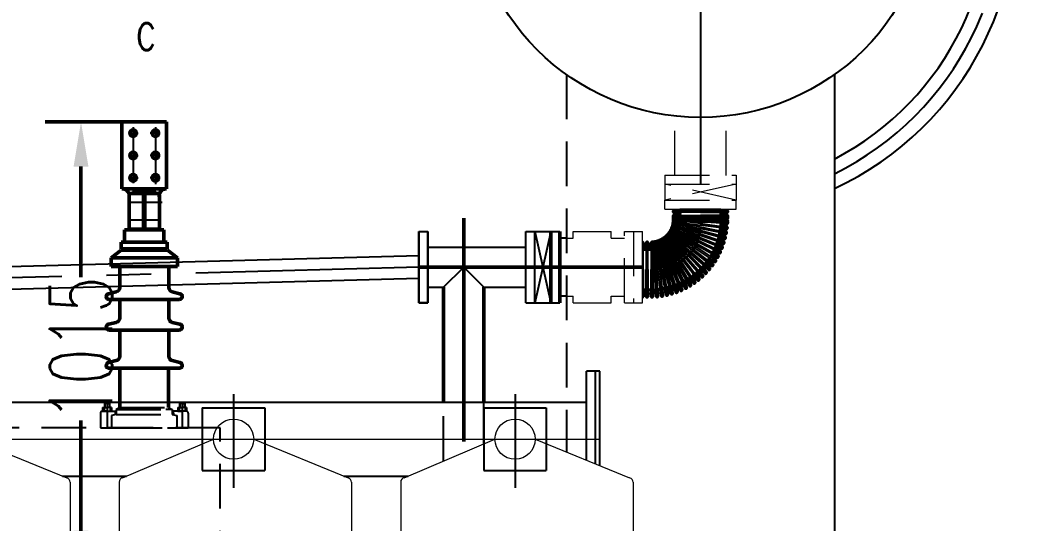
# Model space of a CAD drawing. Header units: inches. Extents: x -283 to 311, y 735 to 1155.
# Drawn here: x -90.4 to -34.6, y 1056.3 to 1084.5 of the extents above; entities that cross this region are included whole.
import ezdxf

# ---------------------------------------------------------------- set-up
doc = ezdxf.new("R2010")
doc.units = ezdxf.units.IN
doc.header["$LTSCALE"] = 10
for name, pattern in [('ACAD_ISO02W100', [15, 12, -3]), ('CENTER', [2, 1.25, -0.25, 0.25, -0.25]), ('DASHED2', [0.375, 0.25, -0.125])]:
    doc.linetypes.add(name, pattern=pattern)
for name, color, linetype, lineweight in [('0粗实线层', 7, 'Continuous', 50), ('2中心线层', 1, 'CENTER', 25), ('5文字层', 6, 'Continuous', 25)]:
    doc.layers.add(name, color=color, linetype=linetype, lineweight=lineweight)
for name, color, linetype in [('1', 5, 'DASHED2'), ('1轮廓实线层', 7, 'Continuous'), ('2', 2, 'CENTER'), ('4', 2, 'Continuous'), ('5', 3, 'Continuous')]:
    doc.layers.add(name, color=color, linetype=linetype)
doc.styles.get("Standard").update_dxf_attribs({"font": 'txt.shx', "width": 0.67, "bigfont": 'hztxt.shx'})
doc.styles.add('TH_GBDIM', font='txt.shx', dxfattribs={"width": 0.67, "bigfont": 'hztxt.shx'})
doc.dimstyles.new('TH_GBDIM', dxfattribs={"dimtxt": 3.5, "dimasz": 2.5, "dimexe": 2, "dimexo": 0, "dimgap": 1.5, "dimtad": 0, "dimdec": 1, "dimlfac": 40, "dimdsep": 46, "dimtxsty": 'TH_GBDIM', "dimcen": 2.5, "dimclrd": 3, "dimclre": 3, "dimclrt": 6, "dimadec": 0, "dimazin": 2, "dimtfac": 0.714286, "dimtdec": 1, "dimtmove": 0, "dimatfit": 3, "dimfxl": 0, "dimtzin": 0, "dimlwd": -1, "dimlwe": -1, "dimarcsym": 0})

# ---------------------------------------------------------------- blocks, each defined once
blk = doc.blocks.new('*D85')
at = {"layer": '0粗实线层', "color": 3}
for p, q in [((-82.161, 1078.787), (-88.95, 1078.787)), ((-86.95, 1076.287), (-86.95, 1070.11)), ((-86.95, 1055.912), (-86.95, 1062.089)), ((-84.808, 1053.412), (-88.95, 1053.412))]:
    blk.add_line(p, q, dxfattribs=at)
for points in [[(-87.366, 1076.287), (-86.533, 1076.287), (-86.95, 1078.787)], [(-87.366, 1055.912), (-86.533, 1055.912), (-86.95, 1053.412)]]:
    blk.add_solid(points, dxfattribs=at)
at = {"layer": 'Defpoints', "color": 0}
for p in [(-82.161, 1078.787), (-86.95, 1053.412), (-84.808, 1053.412)]:
    blk.add_point(p, dxfattribs=at)
at = {"layer": '0粗实线层', "color": 6, "insert": (-86.95, 1066.1), "char_height": 3.5, "attachment_point": 5, "rotation": 90, "style": 'TH_GBDIM'}
blk.add_mtext('1015', dxfattribs=at)

msp = doc.modelspace()

# ---------------------------------------------------------------- linework, layer by layer
at = {"color": 6, "linetype": 'ACAD_ISO02W100'}
for p, q in [((-53.476, 1073.8626), (-53.7663, 1073.8626)), ((-53.7663, 1073.819), (-52.2856, 1073.819)), ((-52.2856, 1073.7319), (-53.7663, 1073.7319)), ((-53.7663, 1073.6884), (-53.476, 1073.6884)), ((-53.476, 1073.6884), (-53.7663, 1073.6884)), ((-53.476, 1073.5952), (-53.7663, 1073.5952)), ((-53.7663, 1073.5517), (-52.2856, 1073.5517)), ((-53.5903, 1073.8668), (-53.5903, 1073.3268)), ((-53.5903, 1073.8668), (-53.5903, 1073.3268)), ((-53.4325, 1073.9122), (-51.1388, 1073.9122)), ((-50.8049, 1073.819), (-52.2856, 1073.819)), ((-52.2856, 1073.7319), (-50.8049, 1073.7319)), ((-50.8049, 1073.5517), (-52.2856, 1073.5517)), ((-51.0952, 1073.8626), (-50.8049, 1073.8626)), ((-50.8049, 1073.6884), (-51.0952, 1073.6884)), ((-51.0952, 1073.5952), (-50.8049, 1073.5952)), ((-50.9503, 1073.8668), (-50.9503, 1073.3268)), ((-50.9503, 1073.8668), (-50.9503, 1073.3268)), ((-53.5287, 1072.9176), (-53.8091, 1072.9928)), ((-53.7979, 1073.0348), (-52.3676, 1072.6516)), ((-52.3896, 1072.5574), (-53.7917, 1073.0334)), ((-53.5053, 1073.0206), (-53.79, 1073.0773)), ((-53.7815, 1073.12), (-52.3293, 1072.8311)), ((-53.7777, 1073.0746), (-53.5028, 1072.9813)), ((-53.5028, 1072.9813), (-53.7777, 1073.0746)), ((-53.4886, 1073.125), (-53.7765, 1073.1629)), ((-52.345, 1072.7357), (-53.7753, 1073.119)), ((-53.7708, 1073.206), (-52.3027, 1073.0128)), ((-53.4789, 1073.2301), (-53.7686, 1073.2491)), ((-53.7663, 1073.5099), (-53.476, 1073.5099)), ((-53.476, 1073.5099), (-53.7663, 1073.5099)), ((-52.2856, 1073.4664), (-53.7663, 1073.4664)), ((-52.2856, 1073.4646), (-53.7663, 1073.4646)), ((-53.476, 1073.421), (-53.7663, 1073.421)), ((-53.7663, 1073.421), (-53.476, 1073.421)), ((-53.7663, 1073.3793), (-52.2856, 1073.3793)), ((-53.476, 1073.3357), (-53.7663, 1073.3357)), ((-53.476, 1073.3291), (-53.7663, 1073.3291)), ((-53.7663, 1073.2856), (-52.2856, 1073.2856)), ((-52.2856, 1073.1985), (-53.7663, 1073.1985)), ((-53.7663, 1073.1549), (-53.476, 1073.1549)), ((-53.476, 1073.1549), (-53.7663, 1073.1549)), ((-53.7657, 1073.2926), (-52.2882, 1073.1957)), ((-52.3123, 1072.9165), (-53.7645, 1073.2054)), ((-53.7641, 1073.161), (-53.4836, 1073.0859)), ((-53.4836, 1073.0859), (-53.7641, 1073.161)), ((-52.2825, 1073.2827), (-53.76, 1073.3795)), ((-52.2914, 1073.0991), (-53.7594, 1073.2924)), ((-53.7572, 1073.423), (-53.4675, 1073.404)), ((-53.4675, 1073.404), (-53.7572, 1073.423)), ((-53.756, 1073.2481), (-53.4713, 1073.1915)), ((-53.4713, 1073.1915), (-53.756, 1073.2481)), ((-53.7538, 1073.3356), (-53.4659, 1073.2977)), ((-53.4659, 1073.2977), (-53.7538, 1073.3356)), ((-50.8347, 1072.8195), (-52.3027, 1073.0128)), ((-52.2914, 1073.0991), (-50.8233, 1072.9058)), ((-50.8106, 1073.0989), (-52.2882, 1073.1957)), ((-52.2856, 1073.4664), (-50.8049, 1073.4664)), ((-52.2856, 1073.4646), (-50.8049, 1073.4646)), ((-50.8049, 1073.3793), (-52.2856, 1073.3793)), ((-50.8049, 1073.2856), (-52.2856, 1073.2856)), ((-52.2856, 1073.1985), (-50.8049, 1073.1985)), ((-52.2825, 1073.2827), (-50.8049, 1073.1858)), ((-51.1032, 1073.0744), (-50.8135, 1073.0554)), ((-50.8049, 1073.5099), (-51.0952, 1073.5099)), ((-50.8049, 1073.421), (-51.0952, 1073.421)), ((-51.0952, 1073.3357), (-50.8049, 1073.3357)), ((-51.0952, 1073.3291), (-50.8049, 1073.3291)), ((-50.8049, 1073.1549), (-51.0952, 1073.1549)), ((-50.8021, 1073.2293), (-51.0918, 1073.2483)), ((-53.8707, 1072.2691), (-54.089, 1072.4606)), ((-54.0797, 1072.4521), (-53.8882, 1072.2338)), ((-53.8882, 1072.2338), (-54.0797, 1072.4521)), ((-54.0603, 1072.4933), (-52.947, 1071.517)), ((-53.0084, 1071.4423), (-54.0554, 1072.4893)), ((-53.8041, 1072.3512), (-54.0345, 1072.5279)), ((-54.0246, 1072.5201), (-53.8193, 1072.3148)), ((-53.8193, 1072.3148), (-54.0246, 1072.5201)), ((-54.008, 1072.5625), (-52.8332, 1071.661)), ((-52.8896, 1071.5825), (-54.0028, 1072.5588)), ((-53.7431, 1072.4374), (-53.9845, 1072.5987)), ((-53.9741, 1072.5915), (-53.7558, 1072.4001)), ((-53.7558, 1072.4001), (-53.9741, 1072.5915)), ((-53.9603, 1072.6349), (-52.7291, 1071.8122)), ((-52.7802, 1071.7301), (-53.9549, 1072.6316)), ((-53.6878, 1072.5274), (-53.9392, 1072.6726)), ((-53.9284, 1072.6661), (-53.6981, 1072.4894)), ((-53.6981, 1072.4894), (-53.9284, 1072.6661)), ((-53.9175, 1072.7103), (-52.6351, 1071.9699)), ((-52.6807, 1071.8847), (-53.9119, 1072.7073)), ((-53.6385, 1072.6208), (-53.8989, 1072.7492)), ((-53.8877, 1072.7435), (-53.6463, 1072.5822)), ((-53.6463, 1072.5822), (-53.8877, 1072.7435)), ((-53.8797, 1072.7883), (-52.5516, 1072.1334)), ((-52.5916, 1072.0453), (-53.8739, 1072.7857)), ((-53.5955, 1072.7173), (-53.8637, 1072.8284)), ((-53.8521, 1072.8234), (-53.6007, 1072.6783)), ((-53.6007, 1072.6783), (-53.8521, 1072.8234)), ((-53.847, 1072.8686), (-52.479, 1072.302)), ((-52.5131, 1072.2115), (-53.8411, 1072.8664)), ((-53.5588, 1072.8164), (-53.8337, 1072.9097)), ((-53.8219, 1072.9055), (-53.5615, 1072.7771)), ((-53.5615, 1072.7771), (-53.8219, 1072.9055)), ((-53.8197, 1072.9509), (-52.4176, 1072.475)), ((-52.4457, 1072.3825), (-53.8137, 1072.9491)), ((-53.797, 1072.9893), (-53.5288, 1072.8782)), ((-53.5288, 1072.8782), (-53.797, 1072.9893)), ((-51.0154, 1071.999), (-52.4176, 1072.475)), ((-52.3896, 1072.5574), (-50.9874, 1072.0815)), ((-50.9373, 1072.2684), (-52.3676, 1072.6516)), ((-52.345, 1072.7357), (-50.9148, 1072.3525)), ((-50.877, 1072.5422), (-52.3293, 1072.8311)), ((-52.3123, 1072.9165), (-50.86, 1072.6277)), ((-50.9035, 1072.3946), (-51.1839, 1072.4697)), ((-51.1702, 1072.5562), (-50.8855, 1072.4995)), ((-50.8515, 1072.6704), (-51.1362, 1072.727)), ((-51.1282, 1072.8142), (-50.8404, 1072.7763)), ((-50.8176, 1072.949), (-51.1055, 1072.9869)), ((-55.4955, 1070.5221), (-55.4955, 1072.0028)), ((-55.4519, 1071.7125), (-55.4519, 1072.0028)), ((-55.4519, 1072.0028), (-55.4519, 1071.7125)), ((-55.3587, 1071.7125), (-55.3587, 1072.0028)), ((-55.3152, 1072.0028), (-55.3152, 1070.5221)), ((-55.2281, 1070.5221), (-55.2281, 1072.0028)), ((-55.1845, 1072.0028), (-55.1845, 1071.7125)), ((-55.1845, 1071.7125), (-55.1845, 1072.0028)), ((-55.0814, 1071.7125), (-55.0814, 1072.0028)), ((-55.0378, 1072.0028), (-55.0378, 1070.5221)), ((-54.9758, 1071.7165), (-54.9948, 1072.0062)), ((-54.9513, 1072.0091), (-54.8545, 1070.5315)), ((-54.9507, 1070.5221), (-54.9507, 1072.0028)), ((-54.8707, 1071.7275), (-54.9086, 1072.0153)), ((-54.9072, 1071.7125), (-54.9072, 1072.0028)), ((-54.9072, 1072.0028), (-54.9072, 1071.7125)), ((-54.8654, 1072.021), (-54.6722, 1070.5529)), ((-54.7676, 1070.5372), (-54.8644, 1072.0148)), ((-54.7666, 1071.7452), (-54.8232, 1072.03)), ((-54.821, 1072.0176), (-54.802, 1071.7279)), ((-54.802, 1071.7279), (-54.821, 1072.0176)), ((-54.7805, 1072.0385), (-54.4916, 1070.5862)), ((-54.5858, 1070.5643), (-54.7791, 1072.0324)), ((-54.6638, 1071.7698), (-54.739, 1072.0502)), ((-54.7359, 1072.0381), (-54.698, 1071.7502)), ((-54.698, 1071.7502), (-54.7359, 1072.0381)), ((-54.6969, 1072.0615), (-54.3137, 1070.6312)), ((-54.4062, 1070.6032), (-54.6951, 1072.0555)), ((-54.5629, 1071.801), (-54.6563, 1072.076)), ((-54.6524, 1072.064), (-54.5957, 1071.7792)), ((-54.5957, 1071.7792), (-54.6524, 1072.064)), ((-54.615, 1072.09), (-54.1391, 1070.6878)), ((-54.2296, 1070.6538), (-54.6128, 1072.0841)), ((-54.4643, 1071.8388), (-54.5754, 1072.107)), ((-54.5707, 1072.0953), (-54.4956, 1071.8149)), ((-54.4956, 1071.8149), (-54.5707, 1072.0953)), ((-54.5351, 1072.1237), (-53.9685, 1070.7557)), ((-54.0566, 1070.7158), (-54.5325, 1072.118)), ((-54.3683, 1071.8829), (-54.4967, 1072.1433)), ((-54.4913, 1072.132), (-54.398, 1071.857)), ((-54.398, 1071.857), (-54.4913, 1072.132)), ((-54.4576, 1072.1626), (-53.8027, 1070.8345)), ((-53.888, 1070.789), (-54.4547, 1072.157)), ((-54.2754, 1071.9332), (-54.4206, 1072.1847)), ((-54.4144, 1072.1737), (-54.3033, 1071.9055)), ((-54.3033, 1071.9055), (-54.4144, 1072.1737)), ((-54.3829, 1072.2064), (-53.6425, 1070.9241)), ((-53.7246, 1070.8731), (-54.3795, 1072.2011)), ((-54.186, 1071.9895), (-54.3473, 1072.2309)), ((-54.3405, 1072.2204), (-54.2121, 1071.96)), ((-54.2121, 1071.96), (-54.3405, 1072.2204)), ((-54.3111, 1072.2551), (-53.4884, 1071.0239)), ((-53.5671, 1070.9676), (-54.3074, 1072.25)), ((-54.1005, 1072.0515), (-54.2772, 1072.2819)), ((-54.2697, 1072.2718), (-54.1245, 1072.0203)), ((-54.1245, 1072.0203), (-54.2697, 1072.2718)), ((-54.2427, 1072.3084), (-53.3413, 1071.1336)), ((-53.416, 1071.0723), (-54.2387, 1072.3035)), ((-54.0192, 1072.119), (-54.2106, 1072.3373)), ((-54.2025, 1072.3277), (-54.0412, 1072.0863)), ((-54.0412, 1072.0863), (-54.2025, 1072.3277)), ((-54.1779, 1072.366), (-53.2016, 1071.2527)), ((-53.2722, 1071.1867), (-54.1736, 1072.3614)), ((-53.9425, 1072.1916), (-54.1478, 1072.3969)), ((-54.139, 1072.3879), (-53.9623, 1072.1576)), ((-53.9623, 1072.1576), (-54.139, 1072.3879)), ((-54.117, 1072.4277), (-53.07, 1071.3807)), ((-53.1361, 1071.3101), (-54.1124, 1072.4234)), ((-52.6807, 1071.8847), (-51.4495, 1071.062)), ((-51.3528, 1071.2295), (-52.6351, 1071.9699)), ((-52.5916, 1072.0453), (-51.3092, 1071.305)), ((-51.2236, 1071.4785), (-52.5516, 1072.1334)), ((-52.5131, 1072.2115), (-51.1851, 1071.5566)), ((-51.111, 1071.7353), (-52.479, 1072.302)), ((-52.4457, 1072.3825), (-51.0777, 1071.8158)), ((-51.061, 1071.856), (-51.3292, 1071.9671)), ((-51.3044, 1072.0511), (-51.0294, 1071.9578)), ((-50.9734, 1072.1227), (-51.2484, 1072.216)), ((-51.229, 1072.3014), (-50.9486, 1072.2263)), ((-55.5356, 1071.8268), (-55.0903, 1071.8268)), ((-52.0229, 1070.3337), (-53.07, 1071.3807)), ((-53.0084, 1071.4423), (-51.9613, 1070.3952)), ((-51.8337, 1070.5407), (-52.947, 1071.517)), ((-52.8896, 1071.5825), (-51.7763, 1070.6062)), ((-51.6585, 1070.7596), (-52.8332, 1071.661)), ((-52.7802, 1071.7301), (-51.6055, 1070.8287)), ((-51.4979, 1070.9896), (-52.7291, 1071.8122)), ((-51.626, 1071.337), (-51.3745, 1071.1918)), ((-51.2874, 1071.3427), (-51.5389, 1071.4879)), ((-51.5033, 1071.5678), (-51.2429, 1071.4394)), ((-51.1658, 1071.5957), (-51.4262, 1071.7241)), ((-51.3959, 1071.8062), (-51.1277, 1071.6951)), ((-53.888, 1070.789), (-53.3214, 1069.421)), ((-53.1478, 1069.5065), (-53.8027, 1070.8345)), ((-53.7246, 1070.8731), (-53.0697, 1069.545)), ((-52.9021, 1069.6417), (-53.6425, 1070.9241)), ((-53.5671, 1070.9676), (-52.8267, 1069.6853)), ((-52.6658, 1069.7927), (-53.4884, 1071.0239)), ((-53.416, 1071.0723), (-52.5934, 1069.8411)), ((-52.4398, 1069.9589), (-53.3413, 1071.1336)), ((-53.2722, 1071.1867), (-52.3707, 1070.0119)), ((-52.2253, 1070.1394), (-53.2016, 1071.2527)), ((-53.1361, 1071.3101), (-52.1598, 1070.1969)), ((-51.7476, 1070.6389), (-51.9659, 1070.8303)), ((-51.9153, 1070.9018), (-51.685, 1070.7251)), ((-51.5789, 1070.8633), (-51.8093, 1071.04)), ((-51.7635, 1071.1147), (-51.5221, 1070.9534)), ((-51.4253, 1071.0982), (-51.6668, 1071.2595)), ((-55.4955, 1070.5221), (-55.4955, 1069.0413)), ((-55.3152, 1069.0413), (-55.3152, 1070.5221)), ((-55.2281, 1070.5221), (-55.2281, 1069.0413)), ((-55.0378, 1069.0413), (-55.0378, 1070.5221)), ((-54.9507, 1070.5221), (-54.9507, 1069.0413)), ((-54.7576, 1069.054), (-54.8545, 1070.5315)), ((-54.7676, 1070.5372), (-54.6707, 1069.0597)), ((-54.4789, 1069.0849), (-54.6722, 1070.5529)), ((-54.5858, 1070.5643), (-54.3925, 1069.0962)), ((-54.2028, 1069.1339), (-54.4916, 1070.5862)), ((-54.4062, 1070.6032), (-54.1173, 1069.1509)), ((-53.9304, 1069.201), (-54.3137, 1070.6312)), ((-54.2296, 1070.6538), (-53.8463, 1069.2235)), ((-53.6631, 1069.2857), (-54.1391, 1070.6878)), ((-54.0566, 1070.7158), (-53.5806, 1069.3137)), ((-53.4018, 1069.3877), (-53.9685, 1070.7557)), ((-52.3362, 1070.0384), (-52.5129, 1070.2688)), ((-52.4494, 1070.329), (-52.258, 1070.1107)), ((-52.127, 1070.2256), (-52.3185, 1070.4439)), ((-52.259, 1070.5082), (-52.0537, 1070.3029)), ((-51.9305, 1070.426), (-52.1358, 1070.6313)), ((-52.0807, 1070.6994), (-51.8624, 1070.5079)), ((-53.2811, 1069.4377), (-53.3922, 1069.7059)), ((-53.3153, 1069.7477), (-53.1869, 1069.4873)), ((-53.0306, 1069.5643), (-53.1591, 1069.8247)), ((-53.085, 1069.8714), (-52.9398, 1069.62)), ((-52.789, 1069.7071), (-52.9341, 1069.9585)), ((-52.8633, 1070.01), (-52.702, 1069.7686)), ((-52.5572, 1069.8653), (-52.7185, 1070.1067)), ((-52.6511, 1070.1627), (-52.4744, 1069.9324)), ((-55.5356, 1069.1868), (-55.0903, 1069.1868)), ((-55.4519, 1069.0413), (-55.4519, 1069.3317)), ((-55.3587, 1069.3317), (-55.3587, 1069.0413)), ((-55.1845, 1069.0413), (-55.1845, 1069.3317)), ((-55.0814, 1069.3317), (-55.0814, 1069.0413)), ((-54.9072, 1069.0413), (-54.9072, 1069.3317)), ((-54.8201, 1069.3408), (-54.8011, 1069.0511)), ((-54.6273, 1069.0625), (-54.6463, 1069.3522)), ((-54.56, 1069.367), (-54.5221, 1069.0792)), ((-54.3494, 1069.1019), (-54.3873, 1069.3898)), ((-54.3021, 1069.4102), (-54.2455, 1069.1254)), ((-54.0746, 1069.1594), (-54.1313, 1069.4442)), ((-54.0477, 1069.4701), (-53.9725, 1069.1897)), ((-53.8042, 1069.2348), (-53.8794, 1069.5152)), ((-53.7977, 1069.5466), (-53.7043, 1069.2717)), ((-53.5394, 1069.3277), (-53.6327, 1069.6026)), ((-53.5532, 1069.6392), (-53.4421, 1069.371))]:
    msp.add_line(p, q, dxfattribs=at)
for p, q in [((-44.7856, 1073.4073), (-44.7856, 1053.4122)), ((-68.0356, 1072.6622), (-68.0356, 1068.6622)), ((-68.0356, 1068.6622), (-68.0356, 1072.6622)), ((-68.0356, 1068.6622), (-68.0356, 1072.6622)), ((-68.0356, 1068.6622), (-68.0356, 1072.6622)), ((-68.0356, 1072.6622), (-67.5356, 1072.6622)), ((-68.0356, 1072.6622), (-67.5356, 1072.6622)), ((-67.5356, 1072.6622), (-67.5356, 1068.6622)), ((-67.5356, 1068.6622), (-67.5356, 1072.6622)), ((-67.5356, 1068.6622), (-67.5356, 1072.6622)), ((-67.5356, 1068.6622), (-67.5356, 1072.6622)), ((-67.5356, 1068.6622), (-67.5356, 1072.6622)), ((-62.0606, 1072.6622), (-61.5606, 1072.6622)), ((-62.0606, 1068.6622), (-62.0606, 1072.6622)), ((-61.5606, 1068.6622), (-61.5606, 1072.6622)), ((-61.5606, 1068.6622), (-61.5606, 1072.6622)), ((-61.5606, 1068.6622), (-61.5606, 1072.6622)), ((-61.5606, 1072.6622), (-60.6606, 1072.6622)), ((-61.5606, 1072.6622), (-60.6606, 1068.6622)), ((-60.6606, 1072.6622), (-61.5606, 1068.6622)), ((-60.6606, 1072.6622), (-60.1606, 1072.6622)), ((-59.7847, 1072.2872), (-60.1606, 1072.2872)), ((-67.5356, 1071.7872), (-62.0606, 1071.7872)), ((-68.0356, 1071.2872), (-174.6377, 1068.478)), ((-66.6606, 1069.5372), (-65.5356, 1070.6622)), ((-65.5356, 1070.6622), (-64.4106, 1069.5372)), ((-174.6377, 1067.228), (-68.0356, 1070.0372)), ((-67.5356, 1069.5372), (-66.6606, 1069.5372)), ((-67.5356, 1069.5372), (-66.6606, 1069.5372)), ((-64.4106, 1069.5372), (-62.0606, 1069.5372)), ((-67.5356, 1068.6622), (-68.0356, 1068.6622)), ((-68.0356, 1068.6622), (-67.5356, 1068.6622)), ((-62.0606, 1068.6622), (-61.5606, 1068.6622)), ((-61.5606, 1068.6622), (-60.6606, 1068.6622)), ((-60.6606, 1068.6622), (-60.1606, 1068.6622)), ((-59.7847, 1069.0372), (-60.1606, 1069.0372)), ((-58.6606, 1059.861), (-58.6606, 1064.8497)), ((-57.9106, 1064.8497), (-58.6606, 1064.8497)), ((-58.1606, 1059.6564), (-58.1606, 1064.8497)), ((-57.9106, 1059.5542), (-57.9106, 1064.8497)), ((-208.4106, 1063.0997), (-58.6606, 1063.0997)), ((-80.1606, 1062.7872), (-76.6606, 1062.7872)), ((-80.1606, 1062.7872), (-80.1606, 1059.2872)), ((-76.6606, 1062.7872), (-76.6606, 1059.2872)), ((-64.4106, 1062.7872), (-60.9106, 1062.7872)), ((-64.4106, 1062.7872), (-64.4106, 1059.2872)), ((-60.9106, 1062.7872), (-60.9106, 1059.2872)), ((-80.1606, 1059.2872), (-76.6606, 1059.2872)), ((-64.4106, 1059.2872), (-60.9106, 1059.2872)), ((-87.9941, 1058.9747), (-84.397, 1058.9747)), ((-72.2441, 1058.9747), (-68.647, 1058.9747))]:
    msp.add_line(p, q)
at = {"color": 0}
for p, q in [((-60.6606, 1072.6622), (-60.1606, 1072.6622)), ((-60.6606, 1068.6622), (-60.1606, 1068.6622))]:
    msp.add_line(p, q, dxfattribs=at)
at = {"lineweight": 0}
for p, q in [((-93.0356, 1061.0372), (-87.7492, 1058.8745)), ((-84.6191, 1058.8805), (-79.5356, 1061.0372)), ((-77.2856, 1061.0372), (-71.9992, 1058.8745)), ((-68.8691, 1058.8805), (-63.7856, 1061.0372)), ((-61.5356, 1061.0372), (-56.2492, 1058.8745)), ((-87.5582, 1058.6315), (-87.5582, 1000.9428)), ((-84.8079, 1058.625), (-84.8079, 1000.9363)), ((-71.8082, 1058.6315), (-71.8082, 1000.9428)), ((-69.0579, 1058.625), (-69.0579, 1000.9363)), ((-56.0582, 1058.6315), (-56.0582, 1000.9428))]:
    msp.add_line(p, q, dxfattribs=at)
msp.add_circle((-52.2856, 1091.9623), 12.925)
for radius, start, end in [(17.7169, 295.0447, 87.1161), (16.2327, 297.51826, 83.86565)]:
    msp.add_arc((-52.2856, 1091.107), radius, start, end)
at = {"color": 6, "linetype": 'ACAD_ISO02W100'}
for centre, radius, start, end in [((-53.7663, 1073.7755), 0.0871, 90, 270), ((-53.7663, 1073.5081), 0.0871, 90, 270), ((-53.7663, 1073.7755), 0.0436, 90, 270), ((-53.7663, 1073.5081), 0.0436, 90, 270), ((-53.476, 1073.9122), 0.0871, 270, 0), ((-53.476, 1073.9122), 0.0436, 270, 0), ((-53.476, 1073.6448), 0.0871, 0, 90), ((-53.476, 1073.6448), 0.0436, 0, 90), ((-53.476, 1073.5588), 0.0871, 0, 90), ((-53.476, 1073.6448), 0.0871, 270, 0), ((-53.476, 1073.6448), 0.0436, 270, 0), ((-53.476, 1073.5588), 0.0436, 0, 90), ((-53.476, 1073.5588), 0.0436, 270, 0), ((-53.476, 1073.5588), 0.0871, 270, 0), ((-51.0952, 1073.9122), 0.0871, 180, 270), ((-51.0952, 1073.6448), 0.0871, 90, 180), ((-51.0952, 1073.5588), 0.0871, 90, 180), ((-51.0952, 1073.6448), 0.0871, 180, 270), ((-51.0952, 1073.5588), 0.0871, 180, 270), ((-51.0952, 1073.9122), 0.0436, 180, 270), ((-51.0952, 1073.6448), 0.0436, 90, 180), ((-51.0952, 1073.6448), 0.0436, 180, 270), ((-51.0952, 1073.5588), 0.0436, 90, 180), ((-51.0952, 1073.5588), 0.0436, 180, 270), ((-50.8049, 1073.7755), 0.0871, 270, 90), ((-50.8049, 1073.7755), 0.0436, 270, 90), ((-50.8049, 1073.5081), 0.0871, 270, 90), ((-50.8049, 1073.5081), 0.0436, 270, 90), ((-55.0903, 1073.3268), 4.14, 270, 0), ((-55.0903, 1073.3268), 1.5, 270, 0), ((-53.8304, 1072.9089), 0.0871, 67.5, 247.5), ((-53.8057, 1072.9922), 0.0871, 71.25, 251.25), ((-53.7866, 1073.0769), 0.0871, 75, 255), ((-53.773, 1073.1627), 0.0871, 78.75, 258.75), ((-53.7663, 1073.4228), 0.0871, 90, 270), ((-53.7663, 1073.242), 0.0871, 90, 270), ((-53.7651, 1073.2492), 0.0871, 82.5, 262.5), ((-53.7629, 1073.336), 0.0871, 86.25, 266.25), ((-53.8057, 1072.9922), 0.0436, 71.25, 251.25), ((-53.7866, 1073.0769), 0.0436, 75, 255), ((-53.773, 1073.1627), 0.0436, 78.75, 258.75), ((-53.7663, 1073.4228), 0.0436, 90, 270), ((-53.7663, 1073.242), 0.0436, 90, 270), ((-53.7651, 1073.2492), 0.0436, 82.5, 262.5), ((-53.7629, 1073.336), 0.0436, 86.25, 266.25), ((-53.4871, 1073.0275), 0.0871, 251.25, 341.25), ((-53.4871, 1073.0275), 0.0436, 251.25, 341.25), ((-53.471, 1073.133), 0.0871, 255, 345), ((-53.471, 1073.133), 0.0436, 255, 345), ((-53.4618, 1073.2394), 0.0871, 258.75, 348.75), ((-53.5101, 1072.9233), 0.0871, 337.5, 67.5), ((-53.476, 1073.3775), 0.0871, 0, 90), ((-53.476, 1073.3775), 0.0436, 0, 90), ((-53.476, 1073.3775), 0.0436, 270, 0), ((-53.476, 1073.3775), 0.0871, 270, 0), ((-53.4871, 1073.0275), 0.0436, 341.25, 71.25), ((-53.4595, 1073.3461), 0.0871, 262.5, 352.5), ((-53.4618, 1073.2394), 0.0436, 258.75, 348.75), ((-53.4643, 1073.4527), 0.0871, 266.25, 356.25), ((-53.4643, 1073.4527), 0.0436, 266.25, 356.25), ((-53.4595, 1073.3461), 0.0436, 262.5, 352.5), ((-53.4643, 1073.4527), 0.0436, 356.25, 86.25), ((-53.471, 1073.133), 0.0436, 345, 75), ((-53.4871, 1073.0275), 0.0871, 341.25, 71.25), ((-53.4643, 1073.4527), 0.0871, 356.25, 86.25), ((-53.4595, 1073.3461), 0.0436, 352.5, 82.5), ((-53.4618, 1073.2394), 0.0436, 348.75, 78.75), ((-53.471, 1073.133), 0.0871, 345, 75), ((-53.4595, 1073.3461), 0.0871, 352.5, 82.5), ((-53.4618, 1073.2394), 0.0871, 348.75, 78.75), ((-51.0991, 1073.0353), 0.0871, 172.5, 262.5), ((-51.0991, 1073.0353), 0.0871, 82.5, 172.5), ((-51.0952, 1073.3775), 0.0871, 90, 180), ((-51.0952, 1073.3775), 0.0871, 180, 270), ((-51.0886, 1073.297), 0.0871, 176.25, 266.25), ((-51.0886, 1073.297), 0.0871, 86.25, 176.25), ((-51.0991, 1073.0353), 0.0436, 172.5, 262.5), ((-51.0991, 1073.0353), 0.0436, 82.5, 172.5), ((-51.0952, 1073.3775), 0.0436, 90, 180), ((-51.0952, 1073.3775), 0.0436, 180, 270), ((-51.0886, 1073.297), 0.0436, 86.25, 176.25), ((-51.0886, 1073.297), 0.0436, 176.25, 266.25), ((-50.8078, 1073.1424), 0.0871, 266.25, 86.25), ((-50.8078, 1073.1424), 0.0436, 266.25, 86.25), ((-50.8049, 1073.4228), 0.0871, 270, 90), ((-50.8049, 1073.4228), 0.0436, 270, 90), ((-50.8049, 1073.242), 0.0871, 270, 90), ((-50.8049, 1073.242), 0.0436, 270, 90), ((-54.1451, 1072.3947), 0.0871, 41.25, 221.25), ((-54.1451, 1072.3947), 0.0436, 41.25, 221.25), ((-54.0862, 1072.4585), 0.0871, 45, 225), ((-54.0862, 1072.4585), 0.0436, 45, 225), ((-54.0316, 1072.5261), 0.0871, 48.75, 228.75), ((-54.0316, 1072.5261), 0.0436, 48.75, 228.75), ((-53.9815, 1072.597), 0.0871, 52.5, 232.5), ((-53.9815, 1072.597), 0.0436, 52.5, 232.5), ((-53.9361, 1072.6711), 0.0871, 56.25, 236.25), ((-53.8957, 1072.748), 0.0871, 60, 240), ((-53.9361, 1072.6711), 0.0436, 56.25, 236.25), ((-53.8604, 1072.8274), 0.0871, 63.75, 243.75), ((-53.8957, 1072.748), 0.0436, 60, 240), ((-53.8604, 1072.8274), 0.0436, 63.75, 243.75), ((-53.8304, 1072.9089), 0.0436, 67.5, 247.5), ((-53.6684, 1072.5281), 0.0871, 232.5, 322.5), ((-53.6684, 1072.5281), 0.0436, 232.5, 322.5), ((-53.7237, 1072.4368), 0.0436, 318.75, 48.75), ((-53.6192, 1072.6228), 0.0871, 236.25, 326.25), ((-53.7237, 1072.4368), 0.0871, 318.75, 48.75), ((-53.6192, 1072.6228), 0.0436, 236.25, 326.25), ((-53.6684, 1072.5281), 0.0436, 322.5, 52.5), ((-53.5763, 1072.7205), 0.0871, 240, 330), ((-53.6684, 1072.5281), 0.0871, 322.5, 52.5), ((-53.5763, 1072.7205), 0.0436, 240, 330), ((-53.6192, 1072.6228), 0.0436, 326.25, 56.25), ((-53.5399, 1072.8208), 0.0871, 243.75, 333.75), ((-53.6192, 1072.6228), 0.0871, 326.25, 56.25), ((-53.5399, 1072.8208), 0.0436, 243.75, 333.75), ((-53.5763, 1072.7205), 0.0436, 330, 60), ((-53.5101, 1072.9233), 0.0871, 247.5, 337.5), ((-53.5763, 1072.7205), 0.0871, 330, 60), ((-53.5101, 1072.9233), 0.0436, 247.5, 337.5), ((-53.5399, 1072.8208), 0.0436, 333.75, 63.75), ((-53.5399, 1072.8208), 0.0871, 333.75, 63.75), ((-53.5101, 1072.9233), 0.0436, 337.5, 67.5), ((-51.1713, 1072.5168), 0.0871, 165, 255), ((-51.1713, 1072.5168), 0.0871, 75, 165), ((-51.1713, 1072.5168), 0.0436, 165, 255), ((-51.1267, 1072.7749), 0.0871, 168.75, 258.75), ((-51.1713, 1072.5168), 0.0436, 75, 165), ((-51.1267, 1072.7749), 0.0871, 78.75, 168.75), ((-51.1267, 1072.7749), 0.0436, 168.75, 258.75), ((-51.1267, 1072.7749), 0.0436, 78.75, 168.75), ((-50.8685, 1072.585), 0.0871, 258.75, 78.75), ((-50.8685, 1072.585), 0.0436, 258.75, 78.75), ((-50.829, 1072.8627), 0.0871, 262.5, 82.5), ((-50.829, 1072.8627), 0.0436, 262.5, 82.5), ((-55.539, 1072.0028), 0.0871, 0, 87.75844), ((-55.539, 1072.0028), 0.0436, 0, 85.51343), ((-55.2716, 1072.0028), 0.0871, 0, 180), ((-55.2716, 1072.0028), 0.0436, 0, 180), ((-54.9943, 1072.0028), 0.0871, 0, 180), ((-54.9943, 1072.0028), 0.0436, 0, 180), ((-54.9079, 1072.0119), 0.0871, 3.75, 183.75), ((-54.9079, 1072.0119), 0.0436, 3.75, 183.75), ((-54.8223, 1072.0267), 0.0871, 7.5, 187.5), ((-54.8223, 1072.0267), 0.0436, 7.5, 187.5), ((-54.7378, 1072.047), 0.0871, 11.25, 191.25), ((-54.7378, 1072.047), 0.0436, 11.25, 191.25), ((-54.6549, 1072.0728), 0.0871, 15, 195), ((-54.6549, 1072.0728), 0.0436, 15, 195), ((-54.5738, 1072.104), 0.0871, 18.75, 198.75), ((-54.5738, 1072.104), 0.0436, 18.75, 198.75), ((-54.4949, 1072.1404), 0.0871, 22.5, 202.5), ((-54.4949, 1072.1404), 0.0436, 22.5, 202.5), ((-54.4186, 1072.1818), 0.0871, 26.25, 206.25), ((-54.4186, 1072.1818), 0.0436, 26.25, 206.25), ((-54.3451, 1072.2282), 0.0871, 30, 210), ((-54.3451, 1072.2282), 0.0436, 30, 210), ((-54.2749, 1072.2793), 0.0871, 33.75, 213.75), ((-54.2582, 1071.9241), 0.0871, 202.5, 292.5), ((-54.3518, 1071.8727), 0.0436, 288.75, 18.75), ((-54.3518, 1071.8727), 0.0871, 288.75, 18.75), ((-54.2749, 1072.2793), 0.0436, 33.75, 213.75), ((-54.2582, 1071.9241), 0.0436, 202.5, 292.5), ((-54.2081, 1072.3349), 0.0871, 37.5, 217.5), ((-54.2081, 1072.3349), 0.0436, 37.5, 217.5), ((-54.1683, 1071.9816), 0.0871, 206.25, 296.25), ((-54.2582, 1071.9241), 0.0436, 292.5, 22.5), ((-54.2582, 1071.9241), 0.0871, 292.5, 22.5), ((-54.1683, 1071.9816), 0.0436, 206.25, 296.25), ((-54.0823, 1072.0447), 0.0871, 210, 300), ((-54.1683, 1071.9816), 0.0436, 296.25, 26.25), ((-54.1683, 1071.9816), 0.0871, 296.25, 26.25), ((-54.0823, 1072.0447), 0.0436, 210, 300), ((-54.0006, 1072.1134), 0.0871, 213.75, 303.75), ((-54.0823, 1072.0447), 0.0436, 300, 30), ((-54.0823, 1072.0447), 0.0871, 300, 30), ((-54.0006, 1072.1134), 0.0436, 213.75, 303.75), ((-53.9235, 1072.1873), 0.0871, 217.5, 307.5), ((-54.0006, 1072.1134), 0.0436, 303.75, 33.75), ((-53.9235, 1072.1873), 0.0436, 217.5, 307.5), ((-54.0006, 1072.1134), 0.0871, 303.75, 33.75), ((-53.8515, 1072.266), 0.0871, 221.25, 311.25), ((-53.9235, 1072.1873), 0.0436, 307.5, 37.5), ((-53.8515, 1072.266), 0.0436, 221.25, 311.25), ((-53.9235, 1072.1873), 0.0871, 307.5, 37.5), ((-53.7848, 1072.3493), 0.0871, 225, 315), ((-53.8515, 1072.266), 0.0436, 311.25, 41.25), ((-53.7848, 1072.3493), 0.0436, 225, 315), ((-53.8515, 1072.266), 0.0871, 311.25, 41.25), ((-53.7237, 1072.4368), 0.0871, 228.75, 318.75), ((-53.7848, 1072.3493), 0.0436, 315, 45), ((-53.7237, 1072.4368), 0.0436, 228.75, 318.75), ((-53.7848, 1072.3493), 0.0871, 315, 45), ((-51.3106, 1072.0122), 0.0871, 157.5, 247.5), ((-51.3106, 1072.0122), 0.0871, 67.5, 157.5), ((-51.3106, 1072.0122), 0.0436, 157.5, 247.5), ((-51.3106, 1072.0122), 0.0436, 67.5, 157.5), ((-51.2327, 1072.2623), 0.0871, 161.25, 251.25), ((-51.2327, 1072.2623), 0.0871, 71.25, 161.25), ((-51.2327, 1072.2623), 0.0436, 161.25, 251.25), ((-51.2327, 1072.2623), 0.0436, 71.25, 161.25), ((-51.0014, 1072.0402), 0.0871, 251.25, 71.25), ((-51.0014, 1072.0402), 0.0436, 251.25, 71.25), ((-50.926, 1072.3104), 0.0871, 255, 75), ((-50.926, 1072.3104), 0.0436, 255, 75), ((-55.4084, 1071.7125), 0.0871, 180, 270), ((-55.4084, 1071.7125), 0.0436, 180, 270), ((-55.4084, 1071.7125), 0.0436, 270, 0), ((-55.4084, 1071.7125), 0.0871, 270, 0), ((-55.141, 1071.7125), 0.0871, 180, 270), ((-55.141, 1071.7125), 0.0436, 180, 270), ((-55.141, 1071.7125), 0.0871, 270, 0), ((-55.141, 1071.7125), 0.0436, 270, 0), ((-54.8583, 1071.7125), 0.0871, 180, 270), ((-54.8583, 1071.7125), 0.0436, 180, 270), ((-54.8583, 1071.7125), 0.0436, 270, 0), ((-54.8583, 1071.7125), 0.0871, 270, 0), ((-54.7533, 1071.7311), 0.0871, 183.75, 273.75), ((-54.7533, 1071.7311), 0.0436, 183.75, 273.75), ((-54.7533, 1071.7311), 0.0436, 273.75, 3.75), ((-54.7533, 1071.7311), 0.0871, 273.75, 3.75), ((-54.6496, 1071.7566), 0.0871, 187.5, 277.5), ((-54.6496, 1071.7566), 0.0436, 187.5, 277.5), ((-54.6496, 1071.7566), 0.0436, 277.5, 7.5), ((-54.6496, 1071.7566), 0.0871, 277.5, 7.5), ((-54.5479, 1071.7888), 0.0871, 191.25, 281.25), ((-54.5479, 1071.7888), 0.0436, 191.25, 281.25), ((-54.5479, 1071.7888), 0.0436, 281.25, 11.25), ((-54.4484, 1071.8275), 0.0871, 195, 285), ((-54.5479, 1071.7888), 0.0871, 281.25, 11.25), ((-54.4484, 1071.8275), 0.0436, 195, 285), ((-54.4484, 1071.8275), 0.0436, 285, 15), ((-54.3518, 1071.8727), 0.0871, 198.75, 288.75), ((-54.4484, 1071.8275), 0.0871, 285, 15), ((-54.3518, 1071.8727), 0.0436, 198.75, 288.75), ((-51.6396, 1071.3001), 0.0871, 146.25, 236.25), ((-51.6396, 1071.3001), 0.0871, 56.25, 146.25), ((-51.6396, 1071.3001), 0.0436, 146.25, 236.25), ((-51.6396, 1071.3001), 0.0436, 56.25, 146.25), ((-51.5145, 1071.5301), 0.0871, 150, 240), ((-51.5145, 1071.5301), 0.0871, 60, 150), ((-51.5145, 1071.5301), 0.0436, 150, 240), ((-51.5145, 1071.5301), 0.0436, 60, 150), ((-51.4046, 1071.7678), 0.0871, 153.75, 243.75), ((-51.4046, 1071.7678), 0.0871, 63.75, 153.75), ((-51.4046, 1071.7678), 0.0436, 153.75, 243.75), ((-51.4046, 1071.7678), 0.0436, 63.75, 153.75), ((-51.331, 1071.2673), 0.0871, 240, 60), ((-51.2043, 1071.5175), 0.0871, 243.75, 63.75), ((-51.2043, 1071.5175), 0.0436, 243.75, 63.75), ((-51.0943, 1071.7756), 0.0871, 247.5, 67.5), ((-51.0943, 1071.7756), 0.0436, 247.5, 67.5), ((-51.9337, 1070.867), 0.0871, 138.75, 228.75), ((-51.9337, 1070.867), 0.0871, 48.75, 138.75), ((-51.9337, 1070.867), 0.0436, 138.75, 228.75), ((-51.9337, 1070.867), 0.0436, 48.75, 138.75), ((-51.7796, 1071.0788), 0.0871, 142.5, 232.5), ((-51.7796, 1071.0788), 0.0871, 52.5, 142.5), ((-51.7796, 1071.0788), 0.0436, 142.5, 232.5), ((-51.7796, 1071.0788), 0.0436, 52.5, 142.5), ((-51.632, 1070.7942), 0.0871, 232.5, 52.5), ((-51.632, 1070.7942), 0.0436, 232.5, 52.5), ((-51.4737, 1071.0258), 0.0871, 236.25, 56.25), ((-51.4737, 1071.0258), 0.0436, 236.25, 56.25), ((-51.331, 1071.2673), 0.0436, 240, 60), ((-52.6779, 1070.1339), 0.0871, 123.75, 213.75), ((-52.6779, 1070.1339), 0.0871, 33.75, 123.75), ((-52.4742, 1070.2985), 0.0871, 127.5, 217.5), ((-52.4742, 1070.2985), 0.0871, 37.5, 127.5), ((-52.4742, 1070.2985), 0.0436, 127.5, 217.5), ((-52.4742, 1070.2985), 0.0436, 37.5, 127.5), ((-52.2818, 1070.4761), 0.0871, 131.25, 221.25), ((-52.2818, 1070.4761), 0.0871, 41.25, 131.25), ((-52.2818, 1070.4761), 0.0436, 131.25, 221.25), ((-52.2818, 1070.4761), 0.0436, 41.25, 131.25), ((-52.1925, 1070.1682), 0.0871, 221.25, 41.25), ((-52.1013, 1070.6659), 0.0871, 135, 225), ((-52.1013, 1070.6659), 0.0871, 45, 135), ((-52.1013, 1070.6659), 0.0436, 135, 225), ((-52.1013, 1070.6659), 0.0436, 45, 135), ((-51.9921, 1070.3644), 0.0871, 225, 45), ((-51.9921, 1070.3644), 0.0436, 225, 45), ((-51.805, 1070.5734), 0.0871, 228.75, 48.75), ((-51.805, 1070.5734), 0.0436, 228.75, 48.75), ((-53.5865, 1069.6183), 0.0871, 108.75, 198.75), ((-53.5865, 1069.6183), 0.0436, 108.75, 198.75), ((-53.5865, 1069.6183), 0.0871, 18.75, 108.75), ((-53.5865, 1069.6183), 0.0436, 18.75, 108.75), ((-53.3471, 1069.7246), 0.0871, 112.5, 202.5), ((-53.3471, 1069.7246), 0.0436, 112.5, 202.5), ((-53.3471, 1069.7246), 0.0871, 22.5, 112.5), ((-53.3471, 1069.7246), 0.0436, 22.5, 112.5), ((-53.1153, 1069.8463), 0.0871, 116.25, 206.25), ((-53.1153, 1069.8463), 0.0436, 116.25, 206.25), ((-53.1153, 1069.8463), 0.0871, 26.25, 116.25), ((-53.1153, 1069.8463), 0.0436, 26.25, 116.25), ((-52.8919, 1069.9829), 0.0871, 120, 210), ((-52.8644, 1069.6635), 0.0871, 210, 30), ((-52.8919, 1069.9829), 0.0871, 30, 120), ((-52.8919, 1069.9829), 0.0436, 120, 210), ((-52.8919, 1069.9829), 0.0436, 30, 120), ((-52.8644, 1069.6635), 0.0436, 210, 30), ((-52.6779, 1070.1339), 0.0436, 123.75, 213.75), ((-52.6779, 1070.1339), 0.0436, 33.75, 123.75), ((-52.6296, 1069.8169), 0.0871, 213.75, 33.75), ((-52.6296, 1069.8169), 0.0436, 213.75, 33.75), ((-52.4053, 1069.9854), 0.0871, 217.5, 37.5), ((-52.4053, 1069.9854), 0.0436, 217.5, 37.5), ((-52.1925, 1070.1682), 0.0436, 221.25, 41.25), ((-55.4084, 1069.3317), 0.0871, 90, 180), ((-55.4084, 1069.3317), 0.0436, 90, 180), ((-55.4084, 1069.3317), 0.0871, 0, 90), ((-55.4084, 1069.3317), 0.0436, 0, 90), ((-55.141, 1069.3317), 0.0871, 90, 180), ((-55.141, 1069.3317), 0.0436, 90, 180), ((-55.141, 1069.3317), 0.0871, 0, 90), ((-55.141, 1069.3317), 0.0436, 0, 90), ((-54.8583, 1069.3317), 0.0871, 90, 180), ((-54.8583, 1069.3317), 0.0436, 90, 180), ((-54.8583, 1069.3317), 0.0871, 0, 90), ((-54.8583, 1069.3317), 0.0436, 0, 90), ((-54.5975, 1069.3554), 0.0871, 93.75, 183.75), ((-54.5975, 1069.3554), 0.0436, 93.75, 183.75), ((-54.5975, 1069.3554), 0.0871, 3.75, 93.75), ((-54.5975, 1069.3554), 0.0436, 3.75, 93.75), ((-54.4357, 1069.0906), 0.0871, 187.5, 7.5), ((-54.4357, 1069.0906), 0.0436, 187.5, 7.5), ((-54.3389, 1069.3961), 0.0871, 97.5, 187.5), ((-54.3389, 1069.3961), 0.0436, 97.5, 187.5), ((-54.3389, 1069.3961), 0.0871, 7.5, 97.5), ((-54.3389, 1069.3961), 0.0436, 7.5, 97.5), ((-54.1601, 1069.1424), 0.0871, 191.25, 11.25), ((-54.1601, 1069.1424), 0.0436, 191.25, 11.25), ((-54.0834, 1069.4537), 0.0871, 101.25, 191.25), ((-54.0834, 1069.4537), 0.0436, 101.25, 191.25), ((-54.0834, 1069.4537), 0.0871, 11.25, 101.25), ((-54.0834, 1069.4537), 0.0436, 11.25, 101.25), ((-53.8884, 1069.2122), 0.0871, 195, 15), ((-53.8884, 1069.2122), 0.0436, 195, 15), ((-53.8322, 1069.5279), 0.0871, 105, 195), ((-53.8322, 1069.5279), 0.0436, 105, 195), ((-53.8322, 1069.5279), 0.0871, 15, 105), ((-53.8322, 1069.5279), 0.0436, 15, 105), ((-53.6218, 1069.2997), 0.0871, 198.75, 18.75), ((-53.6218, 1069.2997), 0.0436, 198.75, 18.75), ((-53.3616, 1069.4043), 0.0871, 202.5, 22.5), ((-53.3616, 1069.4043), 0.0436, 202.5, 22.5), ((-53.1088, 1069.5258), 0.0871, 206.25, 26.25), ((-53.1088, 1069.5258), 0.0436, 206.25, 26.25), ((-55.539, 1069.0413), 0.0436, 274.48657, 0), ((-55.539, 1069.0413), 0.0871, 272.24156, 0), ((-55.2716, 1069.0413), 0.0871, 180, 0), ((-55.2716, 1069.0413), 0.0436, 180, 0), ((-54.9943, 1069.0413), 0.0871, 180, 0), ((-54.9943, 1069.0413), 0.0436, 180, 0), ((-54.7142, 1069.0568), 0.0871, 183.75, 3.75), ((-54.7142, 1069.0568), 0.0436, 183.75, 3.75)]:
    msp.add_arc(centre, radius, start, end, dxfattribs=at)
at = {"lineweight": 0}
for centre, start, end in [((-87.8082, 1058.6315), 0, 76.34617), ((-84.5579, 1058.6381), 104.16391, 180), ((-84.5579, 1058.6381), 104.16391, 180), ((-72.0582, 1058.6315), 0, 76.34617), ((-68.8079, 1058.6381), 104.16391, 180), ((-68.8079, 1058.6381), 104.16391, 180), ((-56.3082, 1058.6315), 0, 76.34617)]:
    msp.add_arc(centre, 0.25, start, end, dxfattribs=at)
at = {"layer": '0粗实线层'}
for p, q in [((-84.6606, 1078.7872), (-84.6606, 1075.0372)), ((-82.1606, 1078.7872), (-84.6606, 1078.7872)), ((-84.4856, 1078.7872), (-83.4106, 1078.7872)), ((-82.1606, 1078.7872), (-82.1606, 1075.0372)), ((-84.6606, 1075.0372), (-83.4106, 1075.0372)), ((-82.1606, 1075.0372), (-84.6606, 1075.0372)), ((-84.2606, 1074.7247), (-84.2606, 1072.8497)), ((-83.5106, 1074.7872), (-84.1981, 1074.7872)), ((-84.0106, 1074.8997), (-83.9731, 1074.9372)), ((-82.8106, 1074.8997), (-84.0106, 1074.8997)), ((-84.0106, 1074.8997), (-84.0106, 1074.7872)), ((-82.8481, 1074.9372), (-83.9731, 1074.9372)), ((-83.9731, 1074.9372), (-83.9731, 1074.7872)), ((-83.4481, 1074.7247), (-83.4481, 1072.8497)), ((-82.1606, 1075.0372), (-83.4106, 1075.0372)), ((-83.3731, 1074.7247), (-83.3731, 1072.8497)), ((-83.3106, 1074.7872), (-82.6231, 1074.7872)), ((-82.8481, 1074.9372), (-82.8481, 1074.7872)), ((-82.8106, 1074.8997), (-82.8481, 1074.9372)), ((-82.8106, 1074.8997), (-82.8106, 1074.7872)), ((-82.5606, 1074.7247), (-82.5606, 1072.8497)), ((-83.4106, 1072.7416), (-84.5136, 1072.7416)), ((-84.5136, 1072.7416), (-84.5136, 1072.0636)), ((-83.5106, 1072.7872), (-84.1981, 1072.7872)), ((-84.0106, 1072.7872), (-84.0106, 1072.7416)), ((-83.9731, 1072.7872), (-83.9731, 1072.7416)), ((-83.4106, 1072.7416), (-82.3076, 1072.7416)), ((-83.3106, 1072.7872), (-82.6231, 1072.7872)), ((-82.8481, 1072.7872), (-82.8481, 1072.7416)), ((-82.8106, 1072.7872), (-82.8106, 1072.7416)), ((-82.3076, 1072.7416), (-82.3076, 1072.0636)), ((-60.6606, 1068.6622), (-60.6606, 1072.6622)), ((-60.1606, 1068.6622), (-60.1606, 1072.6622)), ((-83.4106, 1072.0636), (-84.6996, 1072.0636)), ((-84.6996, 1072.0636), (-84.6996, 1071.6886)), ((-83.4106, 1072.0636), (-82.1216, 1072.0636)), ((-82.1216, 1072.0636), (-82.1216, 1071.6886)), ((-84.7074, 1071.6034), (-85.2654, 1071.1886)), ((-83.4106, 1071.6034), (-84.7074, 1071.6034)), ((-83.4106, 1071.6886), (-84.6996, 1071.6886)), ((-84.5524, 1071.6886), (-84.5524, 1071.6034)), ((-83.4106, 1071.6886), (-82.1216, 1071.6886)), ((-83.4106, 1071.6034), (-82.1138, 1071.6034)), ((-82.2688, 1071.6886), (-82.2688, 1071.6034)), ((-82.1138, 1071.6034), (-81.5558, 1071.1886)), ((-83.4106, 1071.1886), (-85.2654, 1071.1886)), ((-85.2654, 1071.1886), (-85.2654, 1070.6886)), ((-83.4106, 1071.1886), (-81.5558, 1071.1886)), ((-81.5558, 1071.1886), (-81.5558, 1070.6886)), ((-83.4106, 1070.6886), (-85.2654, 1070.6886)), ((-84.786, 1070.6886), (-84.786, 1069.5214)), ((-83.4106, 1070.6886), (-81.5558, 1070.6886)), ((-82.0353, 1070.6886), (-82.0353, 1069.5214)), ((-84.9822, 1069.2817), (-85.4083, 1069.1777)), ((-81.839, 1069.2817), (-81.413, 1069.1777)), ((-66.6606, 1063.0997), (-66.6606, 1069.5372)), ((-64.4106, 1069.5372), (-64.4106, 1063.0997)), ((-85.3733, 1068.8518), (-83.4106, 1068.8518)), ((-84.786, 1068.7861), (-84.786, 1067.8124)), ((-81.4479, 1068.8518), (-83.4106, 1068.8518)), ((-82.0353, 1068.7861), (-82.0353, 1067.8124)), ((-84.9822, 1067.5727), (-85.4083, 1067.4687)), ((-81.839, 1067.5727), (-81.413, 1067.4687)), ((-85.3733, 1067.1428), (-83.4106, 1067.1428)), ((-84.786, 1067.1428), (-84.786, 1065.6716)), ((-81.4479, 1067.1428), (-83.4106, 1067.1428)), ((-82.0353, 1067.1428), (-82.0353, 1065.6716)), ((-84.9822, 1065.4319), (-85.4083, 1065.3279)), ((-81.839, 1065.4319), (-81.413, 1065.3279)), ((-85.3733, 1065.002), (-83.4106, 1065.002)), ((-84.7692, 1065.002), (-84.7692, 1062.8133)), ((-81.4479, 1065.002), (-83.4106, 1065.002)), ((-82.0521, 1065.002), (-82.0521, 1062.8133))]:
    msp.add_line(p, q, dxfattribs=at)
at = {"layer": '0粗实线层', "color": 1, "linetype": 'CENTER'}
for p, q in [((-65.5356, 1073.4073), (-65.5356, 1060.2947)), ((-68.0356, 1070.6622), (-54.5068, 1070.6622))]:
    msp.add_line(p, q, dxfattribs=at)
at = {"layer": '0粗实线层'}
for centre in [(-84.0356, 1078.1622), (-82.7856, 1078.1622), (-84.0356, 1076.9122), (-82.7856, 1076.9122), (-84.0356, 1075.6622), (-82.7856, 1075.6622)]:
    msp.add_circle(centre, 0.1812, dxfattribs=at)
for centre, radius, start, end in [((-84.6257, 1074.6571), 0.3801, 343.86497, 90), ((-84.1981, 1074.7247), 0.0625, 90, 180), ((-83.3106, 1074.7247), 0.0625, 90, 180), ((-82.1955, 1074.6571), 0.3801, 90, 196.13503), ((-84.1981, 1072.8497), 0.0625, 180, 270), ((-83.3106, 1072.8497), 0.0625, 180, 270), ((-85.369, 1069.0171), 0.1653, 103.71615, 271.46919), ((-85.0132, 1069.5072), 0.2276, 277.80383, 3.56816), ((-81.8081, 1069.5072), 0.2276, 176.43184, 262.19617), ((-81.4522, 1069.0171), 0.1653, 268.53081, 76.28385), ((-85.369, 1067.3081), 0.1653, 103.71615, 271.46919), ((-85.0132, 1067.7982), 0.2276, 277.80383, 3.56816), ((-81.8081, 1067.7982), 0.2276, 176.43184, 262.19617), ((-81.4522, 1067.3081), 0.1653, 268.53081, 76.28385), ((-85.369, 1065.1673), 0.1653, 103.71615, 271.46919), ((-85.0132, 1065.6574), 0.2276, 277.80383, 3.56816), ((-81.8081, 1065.6574), 0.2276, 176.43184, 262.19617), ((-81.4522, 1065.1673), 0.1653, 268.53081, 76.28385)]:
    msp.add_arc(centre, radius, start, end, dxfattribs=at)
at = {"layer": '0粗实线层', "extrusion": (0, 0, -1)}
for centre, start, end in [((83.5106, 1074.7247), 90, 180), ((82.6231, 1074.7247), 90, 180), ((83.5106, 1072.8497), 180, 270), ((82.6231, 1072.8497), 180, 270)]:
    msp.add_arc(centre, 0.0625, start, end, dxfattribs=at)
at = {"layer": '1'}
for p, q in [((-59.7856, 1081.4359), (-59.7856, 1060.3212)), ((-66.6606, 1059.8174), (-66.6606, 1069.5372)), ((-64.4106, 1060.772), (-64.4106, 1069.5372)), ((-85.637, 1063.0276), (-85.637, 1062.8077)), ((-85.4928, 1063.0276), (-85.637, 1063.0276)), ((-85.6213, 1063.0276), (-85.6213, 1062.8077)), ((-85.4928, 1063.1287), (-85.4928, 1061.6622)), ((-85.4928, 1063.0276), (-85.3485, 1063.0276)), ((-85.3642, 1063.0276), (-85.3642, 1062.8077)), ((-85.3485, 1063.0276), (-85.3485, 1062.8077)), ((-81.2847, 1063.0276), (-81.4289, 1063.0276)), ((-81.4289, 1063.0276), (-81.4289, 1062.8077)), ((-81.4133, 1063.0276), (-81.4133, 1062.8077)), ((-81.2847, 1063.1287), (-81.2847, 1061.6622)), ((-81.2847, 1063.0276), (-81.1405, 1063.0276)), ((-81.1561, 1063.0276), (-81.1561, 1062.8077)), ((-81.1405, 1063.0276), (-81.1405, 1062.8077)), ((-85.8633, 1062.4957), (-85.8633, 1061.6622)), ((-85.7841, 1062.5952), (-85.0339, 1062.5952)), ((-85.5375, 1062.5952), (-85.7841, 1062.5952)), ((-85.7393, 1062.8077), (-85.7393, 1062.5952)), ((-85.7393, 1062.8077), (-85.4928, 1062.8077)), ((-85.6596, 1062.8077), (-85.6596, 1062.5952)), ((-85.2462, 1062.8077), (-85.4928, 1062.8077)), ((-85.3259, 1062.8077), (-85.3259, 1062.5952)), ((-85.2462, 1062.8077), (-85.2462, 1062.5952)), ((-84.9776, 1062.4142), (-85.2346, 1062.3675)), ((-85.0339, 1062.5952), (-85.0433, 1062.4022)), ((-84.7692, 1062.8133), (-84.9776, 1062.6918)), ((-84.9776, 1062.6918), (-81.8437, 1062.6918)), ((-84.9776, 1062.6918), (-84.9776, 1062.4142)), ((-84.9776, 1062.4142), (-81.8437, 1062.4142)), ((-84.7692, 1062.8133), (-82.0521, 1062.8133)), ((-81.8437, 1062.6918), (-82.208, 1062.6918)), ((-82.0521, 1062.8133), (-81.8437, 1062.6918)), ((-81.8437, 1062.6918), (-81.8437, 1062.4142)), ((-81.8437, 1062.4142), (-81.5866, 1062.3675)), ((-81.0371, 1062.5952), (-81.7873, 1062.5952)), ((-81.7873, 1062.5952), (-81.7779, 1062.4022)), ((-81.5313, 1062.8077), (-81.5313, 1062.5952)), ((-81.5313, 1062.8077), (-81.2847, 1062.8077)), ((-81.5313, 1062.5952), (-81.2847, 1062.5952)), ((-81.4516, 1062.8077), (-81.4516, 1062.5952)), ((-81.0382, 1062.8077), (-81.2847, 1062.8077)), ((-81.0382, 1062.5952), (-81.2847, 1062.5952)), ((-81.1178, 1062.8077), (-81.1178, 1062.5952)), ((-81.0382, 1062.8077), (-81.0382, 1062.5952)), ((-80.958, 1062.4957), (-80.958, 1061.6622)), ((-85.2346, 1062.3675), (-85.2346, 1061.6622)), ((-81.5866, 1062.3675), (-81.5866, 1061.6622)), ((-79.1606, 1061.6622), (-90.9356, 1061.6622)), ((-85.8633, 1061.6622), (-80.958, 1061.6622)), ((-85.2346, 1061.6622), (-81.5866, 1061.6622)), ((-84.9106, 1061.6622), (-81.9106, 1061.6622)), ((-79.1606, 1053.4122), (-79.1606, 1061.6622))]:
    msp.add_line(p, q, dxfattribs=at)
for centre, start, end in [((-85.7804, 1062.511), 91.83485, 190.44917), ((-81.0409, 1062.511), 349.55083, 88.16515)]:
    msp.add_arc(centre, 0.0843, start, end, dxfattribs=at)
at = {"layer": '1轮廓实线层', "color": 6, "linetype": 'DASHED2', "lineweight": 0}
for p, q in [((-53.7245, 1075.7872), (-53.7245, 1079.1177)), ((-50.8467, 1075.7872), (-50.8467, 1079.1177)), ((-54.2856, 1075.8122), (-54.2856, 1075.3122)), ((-54.2856, 1075.8122), (-50.2856, 1075.8122)), ((-50.2856, 1075.8122), (-50.2856, 1075.3122)), ((-50.2856, 1074.4122), (-54.2856, 1075.3122)), ((-50.2856, 1075.3122), (-54.2856, 1074.4122)), ((-54.2856, 1075.3122), (-54.2856, 1074.4122)), ((-54.2856, 1075.3122), (-50.2856, 1075.3122)), ((-50.2856, 1075.3122), (-50.2856, 1074.4122)), ((-54.2856, 1073.9122), (-54.2856, 1074.4122)), ((-54.2856, 1074.4122), (-50.2856, 1074.4122)), ((-50.2856, 1073.9122), (-50.2856, 1074.4122)), ((-59.4106, 1072.2872), (-59.4106, 1072.6622)), ((-59.4106, 1072.6622), (-57.2856, 1072.6622)), ((-57.2856, 1072.2872), (-57.2856, 1072.6622)), ((-56.5356, 1072.6622), (-56.0356, 1072.6622)), ((-56.5356, 1068.6622), (-56.5356, 1072.6622)), ((-56.0356, 1072.6622), (-56.0356, 1068.6622)), ((-56.0356, 1072.6622), (-55.5356, 1072.6622)), ((-59.7847, 1072.2872), (-59.4106, 1072.2872)), ((-57.2856, 1072.2872), (-56.5356, 1072.2872)), ((-59.7847, 1069.0372), (-59.4106, 1069.0372)), ((-59.4106, 1068.6622), (-59.4106, 1069.0372)), ((-59.4106, 1068.6622), (-57.2856, 1068.6622)), ((-57.2856, 1069.0372), (-56.5356, 1069.0372)), ((-57.2856, 1068.6622), (-57.2856, 1069.0372)), ((-56.5356, 1068.6622), (-56.0356, 1068.6622)), ((-56.0356, 1068.6622), (-55.5356, 1068.6622))]:
    msp.add_line(p, q, dxfattribs=at)
at = {"layer": '1轮廓实线层', "color": 6, "linetype": 'ACAD_ISO02W100', "lineweight": 0}
for p, q in [((-54.2856, 1073.9122), (-50.2856, 1073.9122)), ((-55.5356, 1068.6622), (-55.5356, 1072.6622))]:
    msp.add_line(p, q, dxfattribs=at)
at = {"layer": '1轮廓实线层', "lineweight": 0}
for centre in [(-78.4106, 1061.0372), (-62.6606, 1061.0372)]:
    msp.add_circle(centre, 1.125, dxfattribs=at)
at = {"layer": '2'}
for p, q in [((-78.4106, 1063.5563), (-78.4106, 1058.3102)), ((-62.6606, 1063.5563), (-62.6606, 1058.3102))]:
    msp.add_line(p, q, dxfattribs=at)
at = {"layer": '2中心线层'}
for p, q in [((-52.2856, 1107.8373), (-52.2856, 1074.4123)), ((-84.2901, 1078.1622), (-83.7483, 1078.1622)), ((-84.0356, 1078.4964), (-84.0356, 1075.3512)), ((-82.5311, 1078.1622), (-83.0729, 1078.1622)), ((-82.7856, 1078.4964), (-82.7856, 1075.3056)), ((-84.2901, 1076.9122), (-83.7483, 1076.9122)), ((-82.5311, 1076.9122), (-83.0729, 1076.9122)), ((-84.2901, 1075.6622), (-83.7483, 1075.6622)), ((-82.5311, 1075.6622), (-83.0729, 1075.6622)), ((-82.3996, 1074.2872), (-84.3386, 1074.2872)), ((-82.5606, 1073.2872), (-84.3001, 1073.2872)), ((-68.0356, 1070.6622), (-174.6377, 1067.853))]:
    msp.add_line(p, q, dxfattribs=at)
at = {"layer": '2中心线层', "color": 0}
msp.add_line((-44.7856, 1081.4359), (-44.7856, 1072.1623), dxfattribs=at)
at = {"layer": '2中心线层'}
for centre, radius, start, end in [((-52.2856, 1091.107), 16.9661, 296.23524, 84.94044), ((-54.5356, 1072.9122), 2.25, 270, 0)]:
    msp.add_arc(centre, radius, start, end, dxfattribs=at)
at = {"layer": '4', "color": 1, "lineweight": 0}
msp.add_line((-209.1606, 1061.0372), (-57.9106, 1061.0372), dxfattribs=at)
at = {"layer": '5', "color": 0}
for p, q in [((-60.6606, 1068.6622), (-60.6606, 1072.6622)), ((-60.1606, 1068.6622), (-60.1606, 1072.6622))]:
    msp.add_line(p, q, dxfattribs=at)

# ---------------------------------------------------------------- texts
at = {"layer": '5文字层', "lineweight": 0, "width": 0.67}
msp.add_text('c', height=2.25, dxfattribs=at).set_placement((-83.8894, 1082.8068))

# ---------------------------------------------------------------- dimensions: what is measured, and where the dimension line sits
at = {"layer": '0粗实线层'}
dim = msp.add_linear_dim(base=(-86.9498, 1053.4122), p1=(-82.1606, 1078.7872), p2=(-84.8079, 1053.4122), angle=90, dimstyle='TH_GBDIM', dxfattribs=at)
dim.commit()
dim.dimension.update_dxf_attribs({"geometry": '*D85', "text_midpoint": (-86.9498, 1066.0997)})

doc.saveas('drawing.dxf')
